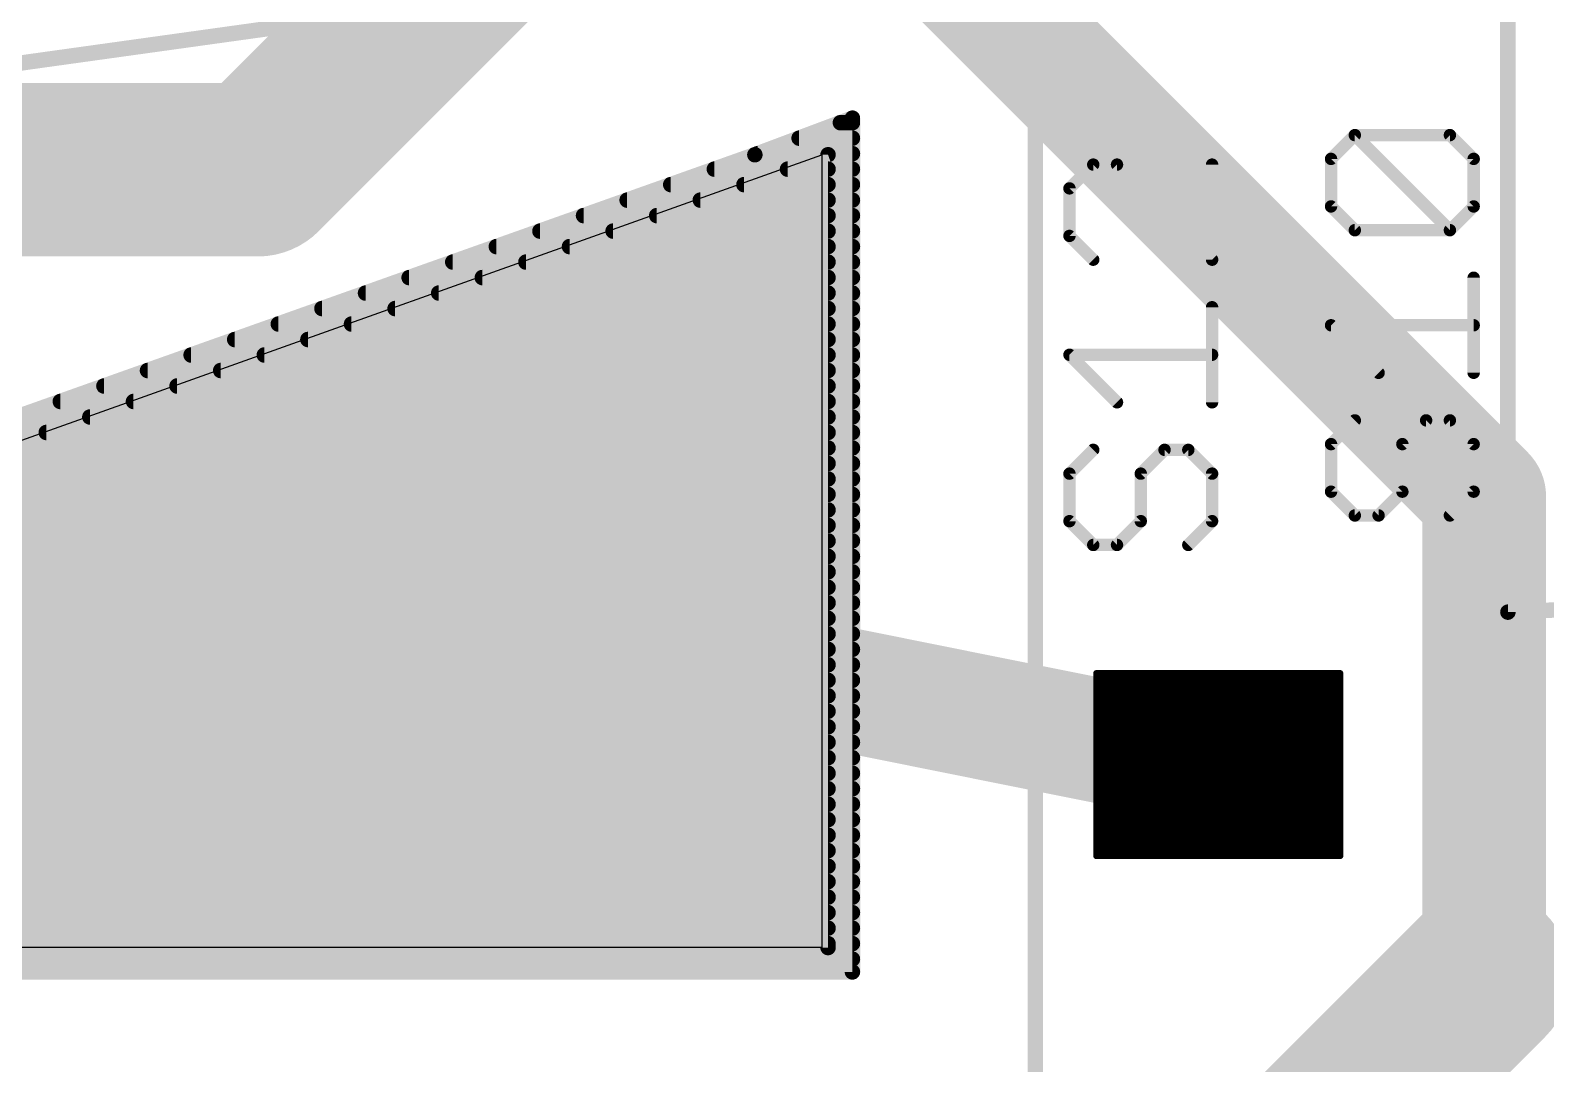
# Model space of a CAD drawing. Extents: x 0 to 82, y 0 to 110.
# Drawn here: x 31.26 to 43.68, y 40.42 to 48.9 of the extents above; entities that cross this region are included whole.
import ezdxf

# ---------------------------------------------------------------- set-up
doc = ezdxf.new("R2010")
doc.units = 0
for name, color, linetype in [('1', 22, 'CONTINUOUS'), ('16', 175, 'CONTINUOUS'), ('17', 82, 'CONTINUOUS'), ('18', 82, 'CONTINUOUS'), ('21', 253, 'CONTINUOUS'), ('25', 253, 'CONTINUOUS'), ('29', 253, 'CONTINUOUS'), ('30', 253, 'CONTINUOUS'), ('31', 253, 'CONTINUOUS')]:
    doc.layers.add(name, color=color, linetype=linetype)

# ---------------------------------------------------------------- blocks, each defined once
blk = doc.blocks.new('ROUNDP')
at = {"const_width": 0.5}
blk.add_lwpolyline([(0, -0.25, 1), (0, 0.25, 1), (0, -0.25)], format="xyb", dxfattribs=at)
blk = doc.blocks.new('RECT')
blk.add_solid([(-0.5, -0.5), (0.5, -0.5), (-0.5, 0.5), (0.5, 0.5)])
blk = doc.blocks.new('ROUNDV')
at = {"const_width": 0.5}
blk.add_lwpolyline([(0, -0.25, 1), (0, 0.25, 1), (0, -0.25)], format="xyb", dxfattribs=at)

msp = doc.modelspace()

# ---------------------------------------------------------------- linework, layer by layer
at = {"layer": '1'}
for p, q in [((20.8983, 41.8685), (37.75, 47.875)), ((37.75, 47.875), (37.75, 41.375)), ((37.75, 41.375), (20.9828, 41.375))]:
    msp.add_line(p, q, dxfattribs=at)
for points, const_width in [([(24.892, 42.164, 0.0825), (36.9, 44.475)], 1.016), ([(36.9882, 44.2368, 1), (36.8118, 44.7132)], 0.508), ([(40, 43.6375, 1), (40, 43.6125)], 0.025), ([(40.0125, 43.625, 1), (39.9875, 43.625)], 0.025), ([(42.0125, 43.625, 1), (41.9875, 43.625)], 0.025), ([(42, 43.6125, 1), (42, 43.6375)], 0.025), ([(40, 43.5875, 1), (40, 43.5625)], 0.025), ([(40, 43.5375, 1), (40, 43.5125)], 0.025), ([(40, 43.4875, 1), (40, 43.4625)], 0.025), ([(42, 43.5625, 1), (42, 43.5875)], 0.025), ([(42, 43.5125, 1), (42, 43.5375)], 0.025), ([(42, 43.4625, 1), (42, 43.4875)], 0.025), ([(40, 43.4375, 1), (40, 43.4125)], 0.025), ([(40, 43.3875, 1), (40, 43.3625)], 0.025), ([(42, 43.4125, 1), (42, 43.4375)], 0.025), ([(42, 43.3625, 1), (42, 43.3875)], 0.025), ([(40, 43.3375, 1), (40, 43.3125)], 0.025), ([(40, 43.2875, 1), (40, 43.2625)], 0.025), ([(40, 43.2375, 1), (40, 43.2125)], 0.025), ([(42, 43.3125, 1), (42, 43.3375)], 0.025), ([(42, 43.2625, 1), (42, 43.2875)], 0.025), ([(42, 43.2125, 1), (42, 43.2375)], 0.025), ([(40, 43.1875, 1), (40, 43.1625)], 0.025), ([(40, 43.1375, 1), (40, 43.1125)], 0.025), ([(42, 43.1625, 1), (42, 43.1875)], 0.025), ([(42, 43.1125, 1), (42, 43.1375)], 0.025), ([(40, 43.0875, 1), (40, 43.0625)], 0.025), ([(40, 43.0375, 1), (40, 43.0125)], 0.025), ([(40, 42.9875, 1), (40, 42.9625)], 0.025), ([(42, 43.0625, 1), (42, 43.0875)], 0.025), ([(42, 43.0125, 1), (42, 43.0375)], 0.025), ([(42, 42.9625, 1), (42, 42.9875)], 0.025), ([(40, 42.9375, 1), (40, 42.9125)], 0.025), ([(40, 42.8875, 1), (40, 42.8625)], 0.025), ([(42, 42.9125, 1), (42, 42.9375)], 0.025), ([(42, 42.8625, 1), (42, 42.8875)], 0.025), ([(40, 42.8375, 1), (40, 42.8125)], 0.025), ([(40, 42.7875, 1), (40, 42.7625)], 0.025), ([(40, 42.7375, 1), (40, 42.7125)], 0.025), ([(42, 42.8125, 1), (42, 42.8375)], 0.025), ([(42, 42.7625, 1), (42, 42.7875)], 0.025), ([(42, 42.7125, 1), (42, 42.7375)], 0.025), ([(40, 42.6875, 1), (40, 42.6625)], 0.025), ([(40, 42.6375, 1), (40, 42.6125)], 0.025), ([(42, 42.6625, 1), (42, 42.6875)], 0.025), ([(42, 42.6125, 1), (42, 42.6375)], 0.025), ([(40, 42.5875, 1), (40, 42.5625)], 0.025), ([(40, 42.5375, 1), (40, 42.5125)], 0.025), ([(40, 42.4875, 1), (40, 42.4625)], 0.025), ([(42, 42.5625, 1), (42, 42.5875)], 0.025), ([(42, 42.5125, 1), (42, 42.5375)], 0.025), ([(42, 42.4625, 1), (42, 42.4875)], 0.025), ([(40, 42.4375, 1), (40, 42.4125)], 0.025), ([(40, 42.3875, 1), (40, 42.3625)], 0.025), ([(42, 42.4125, 1), (42, 42.4375)], 0.025), ([(42, 42.3625, 1), (42, 42.3875)], 0.025), ([(40, 42.3375, 1), (40, 42.3125)], 0.025), ([(40, 42.2875, 1), (40, 42.2625)], 0.025), ([(40, 42.2375, 1), (40, 42.2125)], 0.025), ([(42, 42.3125, 1), (42, 42.3375)], 0.025), ([(42, 42.2625, 1), (42, 42.2875)], 0.025), ([(42, 42.2125, 1), (42, 42.2375)], 0.025), ([(40, 42.1875, 1), (40, 42.1625)], 0.025), ([(40, 42.1375, 1), (40, 42.1125)], 0.025), ([(40, 42.1375, 1), (40, 42.1125)], 0.025), ([(39.9875, 42.125, 1), (40.0125, 42.125)], 0.025), ([(41.9875, 42.125, 1), (42.0125, 42.125)], 0.025), ([(42, 42.1625, 1), (42, 42.1875)], 0.025), ([(42, 42.1125, 1), (42, 42.1375)], 0.025), ([(42, 42.1125, 1), (42, 42.1375)], 0.025), ([(43.4314, 40.8966, 1), (42.9286, 41.3994)], 0.7112)]:
    msp.add_lwpolyline(points, format="xyb", dxfattribs=dict(at, const_width=const_width))
for points, const_width in [([(42, 43.625), (40, 43.625)], 0.05), ([(40, 43.625), (40, 42.125)], 0.05), ([(42, 42.125), (42, 43.625)], 0.05), ([(40, 43.575), (42, 43.575)], 0.05), ([(40, 43.525), (42, 43.525)], 0.05), ([(40, 43.475), (42, 43.475)], 0.05), ([(40, 43.425), (42, 43.425)], 0.05), ([(40, 43.375), (42, 43.375)], 0.05), ([(40, 43.325), (42, 43.325)], 0.05), ([(40, 43.275), (42, 43.275)], 0.05), ([(40, 43.225), (42, 43.225)], 0.05), ([(40, 43.175), (42, 43.175)], 0.05), ([(40, 43.125), (42, 43.125)], 0.05), ([(40, 43.075), (42, 43.075)], 0.05), ([(40, 43.025), (42, 43.025)], 0.05), ([(40, 42.975), (42, 42.975)], 0.05), ([(40, 42.925), (42, 42.925)], 0.05), ([(40, 42.875), (42, 42.875)], 0.05), ([(40, 42.825), (42, 42.825)], 0.05), ([(40, 42.775), (42, 42.775)], 0.05), ([(40, 42.725), (42, 42.725)], 0.05), ([(40, 42.675), (42, 42.675)], 0.05), ([(40, 42.625), (42, 42.625)], 0.05), ([(40, 42.575), (42, 42.575)], 0.05), ([(40, 42.525), (42, 42.525)], 0.05), ([(40, 42.475), (42, 42.475)], 0.05), ([(40, 42.425), (42, 42.425)], 0.05), ([(40, 42.375), (42, 42.375)], 0.05), ([(40, 42.325), (42, 42.325)], 0.05), ([(40, 42.275), (42, 42.275)], 0.05), ([(40, 42.225), (42, 42.225)], 0.05), ([(40, 42.175), (42, 42.175)], 0.05), ([(40, 42.125), (42, 42.125)], 0.05), ([(40, 42.125), (42, 42.125)], 0.05), ([(41.625, 39.593), (43.18, 41.148)], 1.4224)]:
    msp.add_lwpolyline(points, dxfattribs=dict(at, const_width=const_width))
at = {"layer": '16'}
for points, const_width in [([(33.122, 47.752), (35.862, 50.492)], 1.4224), ([(43.18, 45.074), (37.762, 50.492)], 1.016), ([(41, 42.875), (11.684, 48.768)], 1.016), ([(27.94, 47.752), (33.122, 47.752)], 1.4224), ([(43.18, 41.656), (43.18, 45.074)], 1.016), ([(43.18, 41.148), (43.18, 41.656)], 1.016)]:
    msp.add_lwpolyline(points, dxfattribs=dict(at, const_width=const_width))
for points, const_width in [([(33.122, 47.3964, 1), (33.122, 48.1076)], 0.7112), ([(32.8706, 48.0034, 1), (33.3734, 47.5006)], 0.7112), ([(43.434, 45.074, 1), (42.926, 45.074)], 0.508), ([(43.0004, 44.8944, 1), (43.3596, 45.2536)], 0.508), ([(40.9499, 42.626, 1), (41.0501, 43.124)], 0.508), ([(43.434, 41.656, 1), (42.926, 41.656)], 0.508), ([(42.926, 41.656, 1), (43.434, 41.656)], 0.508), ([(42.926, 41.148, 1), (43.434, 41.148)], 0.508)]:
    msp.add_lwpolyline(points, format="xyb", dxfattribs=dict(at, const_width=const_width))
at = {"layer": '21', "const_width": 0.127}
for points in [[(43.375, 54.125), (43.375, 44.125)], [(39.5, 39.375), (39.5, 49.375)]]:
    msp.add_lwpolyline(points, dxfattribs=at)
at = {"layer": '21'}
for points, const_width in [([(39.5, 49.375, 0.1158), (18.2, 44.375)], 0.127), ([(43.375, 44.125, 0.1158), (64.675, 49.125)], 0.127), ([(43.375, 44.1568, 1), (43.375, 44.0932)], 0.0635), ([(43.3432, 44.125, 1), (43.4068, 44.125)], 0.0635)]:
    msp.add_lwpolyline(points, format="xyb", dxfattribs=dict(at, const_width=const_width))
at = {"layer": '25', "const_width": 0.1016}
for points in [[(41.9248, 47.8411), (42.1197, 48.036)], [(42.1197, 48.036), (42.8993, 48.036)], [(42.8993, 47.2564), (42.1197, 48.036)], [(42.8993, 48.036), (43.0942, 47.8411)], [(39.9747, 47.7942), (39.7798, 47.5993)], [(40.1696, 47.7942), (39.9747, 47.7942)], [(40.9492, 47.0146), (40.1696, 47.7942)], [(40.9492, 47.7942), (40.9492, 47.0146)], [(41.9248, 47.4513), (41.9248, 47.8411)], [(43.0942, 47.8411), (43.0942, 47.4513)], [(39.7798, 47.5993), (39.7798, 47.2095)], [(42.1197, 47.2564), (41.9248, 47.4513)], [(43.0942, 47.4513), (42.8993, 47.2564)], [(39.7798, 47.2095), (39.9747, 47.0146)], [(42.8993, 47.2564), (42.1197, 47.2564)], [(43.0942, 46.087), (43.0942, 46.8666)], [(40.9492, 45.8452), (40.9492, 46.6248)], [(42.3146, 46.087), (41.9248, 46.4768)], [(41.9248, 46.4768), (43.0942, 46.4768)], [(40.1696, 45.8452), (39.7798, 46.235)], [(39.7798, 46.235), (40.9492, 46.235)], [(42.1197, 45.6972), (41.9248, 45.5023)], [(42.5095, 45.5023), (42.7044, 45.6972)], [(42.7044, 45.6972), (42.8993, 45.6972)], [(42.8993, 45.6972), (43.0942, 45.5023)], [(39.9747, 45.4554), (39.7798, 45.2605)], [(40.3645, 45.2605), (40.5594, 45.4554)], [(40.5594, 45.4554), (40.7543, 45.4554)], [(40.7543, 45.4554), (40.9492, 45.2605)], [(41.9248, 45.5023), (41.9248, 45.1125)], [(42.5095, 45.1125), (42.5095, 45.5023)], [(43.0942, 45.5023), (43.0942, 45.1125)], [(39.7798, 45.2605), (39.7798, 44.8707)], [(40.3645, 44.8707), (40.3645, 45.2605)], [(40.9492, 45.2605), (40.9492, 44.8707)], [(41.9248, 45.1125), (42.1197, 44.9176)], [(42.3146, 44.9176), (42.5095, 45.1125)], [(43.0942, 45.1125), (42.8993, 44.9176)], [(39.7798, 44.8707), (39.9747, 44.6758)], [(40.1696, 44.6758), (40.3645, 44.8707)], [(40.9492, 44.8707), (40.7543, 44.6758)], [(42.1197, 44.9176), (42.3146, 44.9176)], [(39.9747, 44.6758), (40.1696, 44.6758)]]:
    msp.add_lwpolyline(points, dxfattribs=at)
at = {"layer": '25', "const_width": 0.0508}
for points in [[(42.1377, 48.054, 1), (42.1017, 48.018)], [(42.1197, 48.0614, 1), (42.1197, 48.0106)], [(42.1377, 48.018, 1), (42.1017, 48.054)], [(42.9173, 48.054, 1), (42.8813, 48.018)], [(42.8993, 48.0106, 1), (42.8993, 48.0614)], [(39.9747, 47.8196, 1), (39.9747, 47.7688)], [(39.9927, 47.7762, 1), (39.9567, 47.8122)], [(40.1876, 47.8122, 1), (40.1516, 47.7762)], [(40.1696, 47.7688, 1), (40.1696, 47.8196)], [(40.9746, 47.7942, 1), (40.9238, 47.7942)], [(41.9068, 47.8591, 1), (41.9428, 47.8231)], [(41.9502, 47.8411, 1), (41.8994, 47.8411)], [(43.1196, 47.8411, 1), (43.0688, 47.8411)], [(43.0762, 47.8231, 1), (43.1122, 47.8591)], [(39.7618, 47.6173, 1), (39.7978, 47.5813)], [(39.8052, 47.5993, 1), (39.7544, 47.5993)], [(41.9428, 47.4693, 1), (41.9068, 47.4333)], [(41.8994, 47.4513, 1), (41.9502, 47.4513)], [(43.0688, 47.4513, 1), (43.1196, 47.4513)], [(43.1122, 47.4333, 1), (43.0762, 47.4693)], [(39.7978, 47.2275, 1), (39.7618, 47.1915)], [(39.7544, 47.2095, 1), (39.8052, 47.2095)], [(42.1197, 47.2818, 1), (42.1197, 47.231)], [(42.1017, 47.2384, 1), (42.1377, 47.2744)], [(42.8813, 47.2744, 1), (42.9173, 47.2384)], [(42.8813, 47.2384, 1), (42.9173, 47.2744)], [(42.8993, 47.231, 1), (42.8993, 47.2818)], [(39.9567, 46.9966, 1), (39.9927, 47.0326)], [(40.9238, 47.0146, 1), (40.9746, 47.0146)], [(40.9312, 46.9966, 1), (40.9672, 47.0326)], [(43.1196, 46.8666, 1), (43.0688, 46.8666)], [(40.9746, 46.6248, 1), (40.9238, 46.6248)], [(41.9428, 46.4948, 1), (41.9068, 46.4588)], [(41.9248, 46.5022, 1), (41.9248, 46.4514)], [(43.0942, 46.4514, 1), (43.0942, 46.5022)], [(39.7978, 46.253, 1), (39.7618, 46.217)], [(39.7798, 46.2604, 1), (39.7798, 46.2096)], [(40.9492, 46.2096, 1), (40.9492, 46.2604)], [(42.2966, 46.069, 1), (42.3326, 46.105)], [(43.0688, 46.087, 1), (43.1196, 46.087)], [(40.1516, 45.8272, 1), (40.1876, 45.8632)], [(40.9238, 45.8452, 1), (40.9746, 45.8452)], [(42.1377, 45.6792, 1), (42.1017, 45.7152)], [(42.7044, 45.7226, 1), (42.7044, 45.6718)], [(42.7224, 45.6792, 1), (42.6864, 45.7152)], [(42.9173, 45.7152, 1), (42.8813, 45.6792)], [(42.8993, 45.6718, 1), (42.8993, 45.7226)], [(39.9927, 45.4374, 1), (39.9567, 45.4734)], [(40.5594, 45.4808, 1), (40.5594, 45.43)], [(40.5774, 45.4374, 1), (40.5414, 45.4734)], [(40.7723, 45.4734, 1), (40.7363, 45.4374)], [(40.7543, 45.43, 1), (40.7543, 45.4808)], [(41.9068, 45.5203, 1), (41.9428, 45.4843)], [(41.9502, 45.5023, 1), (41.8994, 45.5023)], [(42.4915, 45.5203, 1), (42.5275, 45.4843)], [(42.5349, 45.5023, 1), (42.4841, 45.5023)], [(43.1196, 45.5023, 1), (43.0688, 45.5023)], [(43.0762, 45.4843, 1), (43.1122, 45.5203)], [(39.7618, 45.2785, 1), (39.7978, 45.2425)], [(39.8052, 45.2605, 1), (39.7544, 45.2605)], [(40.3465, 45.2785, 1), (40.3825, 45.2425)], [(40.3899, 45.2605, 1), (40.3391, 45.2605)], [(40.9746, 45.2605, 1), (40.9238, 45.2605)], [(40.9312, 45.2425, 1), (40.9672, 45.2785)], [(41.9428, 45.1305, 1), (41.9068, 45.0945)], [(41.8994, 45.1125, 1), (41.9502, 45.1125)], [(42.4841, 45.1125, 1), (42.5349, 45.1125)], [(42.5275, 45.0945, 1), (42.4915, 45.1305)], [(43.0688, 45.1125, 1), (43.1196, 45.1125)], [(43.1122, 45.0945, 1), (43.0762, 45.1305)], [(39.7978, 44.8887, 1), (39.7618, 44.8527)], [(39.7544, 44.8707, 1), (39.8052, 44.8707)], [(40.3391, 44.8707, 1), (40.3899, 44.8707)], [(40.3825, 44.8527, 1), (40.3465, 44.8887)], [(40.9238, 44.8707, 1), (40.9746, 44.8707)], [(40.9672, 44.8527, 1), (40.9312, 44.8887)], [(42.1197, 44.943, 1), (42.1197, 44.8922)], [(42.1017, 44.8996, 1), (42.1377, 44.9356)], [(42.2966, 44.9356, 1), (42.3326, 44.8996)], [(42.3146, 44.8922, 1), (42.3146, 44.943)], [(42.8813, 44.9356, 1), (42.9173, 44.8996)], [(39.9747, 44.7012, 1), (39.9747, 44.6504)], [(39.9567, 44.6578, 1), (39.9927, 44.6938)], [(40.1516, 44.6938, 1), (40.1876, 44.6578)], [(40.1696, 44.6504, 1), (40.1696, 44.7012)], [(40.7363, 44.6938, 1), (40.7723, 44.6578)]]:
    msp.add_lwpolyline(points, format="xyb", dxfattribs=at)
at = {"layer": '29', "const_width": 0.127}
for points in [[(38, 48.175), (37.2, 47.875)], [(38, 41.175), (38, 48.175)], [(37.9013, 48.138), (38, 48.138)], [(37.5627, 48.011), (38, 48.011)], [(37.2, 47.875), (18.9, 41.375)], [(37.224, 47.884), (38, 47.884)], [(36.8678, 47.757), (38, 47.757)], [(36.5102, 47.63), (38, 47.63)], [(36.1527, 47.503), (38, 47.503)], [(35.7951, 47.376), (38, 47.376)], [(35.4376, 47.249), (38, 47.249)], [(35.08, 47.122), (38, 47.122)], [(34.7225, 46.995), (38, 46.995)], [(34.3649, 46.868), (38, 46.868)], [(34.0074, 46.741), (38, 46.741)], [(33.6498, 46.614), (38, 46.614)], [(33.2922, 46.487), (38, 46.487)], [(32.9347, 46.36), (38, 46.36)], [(32.5771, 46.233), (38, 46.233)], [(32.2196, 46.106), (38, 46.106)], [(31.862, 45.979), (38, 45.979)], [(31.5045, 45.852), (38, 45.852)], [(31.1469, 45.725), (38, 45.725)], [(30.7894, 45.598), (38, 45.598)], [(30.4318, 45.471), (38, 45.471)], [(30.0743, 45.344), (38, 45.344)], [(29.7167, 45.217), (38, 45.217)], [(29.3592, 45.09), (38, 45.09)], [(29.0016, 44.963), (38, 44.963)], [(28.644, 44.836), (38, 44.836)], [(28.2865, 44.709), (38, 44.709)], [(27.9289, 44.582), (38, 44.582)], [(27.5714, 44.455), (38, 44.455)], [(27.2138, 44.328), (38, 44.328)], [(26.8563, 44.201), (38, 44.201)], [(26.4987, 44.074), (38, 44.074)], [(26.1412, 43.947), (38, 43.947)], [(25.7836, 43.82), (38, 43.82)], [(25.4261, 43.693), (38, 43.693)], [(25.0685, 43.566), (38, 43.566)], [(24.711, 43.439), (38, 43.439)], [(24.3534, 43.312), (38, 43.312)], [(23.9958, 43.185), (38, 43.185)], [(23.6383, 43.058), (38, 43.058)], [(23.2807, 42.931), (38, 42.931)], [(22.9232, 42.804), (38, 42.804)], [(22.5656, 42.677), (38, 42.677)], [(22.2081, 42.55), (38, 42.55)], [(21.8505, 42.423), (38, 42.423)], [(21.493, 42.296), (38, 42.296)], [(21.1354, 42.169), (38, 42.169)], [(20.7779, 42.042), (38, 42.042)], [(20.4203, 41.915), (38, 41.915)], [(20.0628, 41.788), (38, 41.788)], [(19.7052, 41.661), (38, 41.661)], [(19.3476, 41.534), (38, 41.534)], [(18.9901, 41.407), (38, 41.407)], [(18.615, 41.28), (38, 41.28)], [(18.3, 41.175), (38, 41.175)]]:
    msp.add_lwpolyline(points, dxfattribs=at)
at = {"layer": '29', "const_width": 0.0635}
for points in [[(38.0318, 48.175, 1), (37.9682, 48.175)], [(38.0111, 48.1453, 1), (37.9889, 48.2047)], [(37.9013, 48.1698, 1), (37.9013, 48.1063)], [(38, 48.1063, 1), (38, 48.1698)], [(37.5627, 48.0428, 1), (37.5627, 47.9793)], [(38, 47.9793, 1), (38, 48.0428)], [(37.1889, 47.9047, 1), (37.2111, 47.8453)], [(37.2106, 47.8451, 1), (37.1894, 47.9049)], [(37.224, 47.9158, 1), (37.224, 47.8522)], [(38, 47.8522, 1), (38, 47.9158)], [(36.8678, 47.7888, 1), (36.8678, 47.7253)], [(38, 47.7253, 1), (38, 47.7888)], [(36.5102, 47.6618, 1), (36.5102, 47.5983)], [(38, 47.5983, 1), (38, 47.6618)], [(36.1527, 47.5348, 1), (36.1527, 47.4712)], [(38, 47.4712, 1), (38, 47.5348)], [(35.7951, 47.4078, 1), (35.7951, 47.3443)], [(38, 47.3443, 1), (38, 47.4078)], [(35.4376, 47.2808, 1), (35.4376, 47.2172)], [(38, 47.2172, 1), (38, 47.2808)], [(35.08, 47.1538, 1), (35.08, 47.0902)], [(38, 47.0902, 1), (38, 47.1538)], [(34.7225, 47.0268, 1), (34.7225, 46.9633)], [(38, 46.9633, 1), (38, 47.0268)], [(34.3649, 46.8998, 1), (34.3649, 46.8362)], [(38, 46.8362, 1), (38, 46.8998)], [(34.0074, 46.7728, 1), (34.0074, 46.7092)], [(38, 46.7092, 1), (38, 46.7728)], [(33.6498, 46.6458, 1), (33.6498, 46.5823)], [(38, 46.5823, 1), (38, 46.6458)], [(33.2922, 46.5188, 1), (33.2922, 46.4552)], [(38, 46.4552, 1), (38, 46.5188)], [(32.9347, 46.3918, 1), (32.9347, 46.3282)], [(38, 46.3282, 1), (38, 46.3918)], [(32.5771, 46.2648, 1), (32.5771, 46.2013)], [(38, 46.2013, 1), (38, 46.2648)], [(32.2196, 46.1378, 1), (32.2196, 46.0742)], [(38, 46.0742, 1), (38, 46.1378)], [(31.862, 46.0108, 1), (31.862, 45.9472)], [(38, 45.9472, 1), (38, 46.0108)], [(31.5045, 45.8838, 1), (31.5045, 45.8203)], [(38, 45.8203, 1), (38, 45.8838)], [(38, 45.6932, 1), (38, 45.7568)], [(38, 45.5662, 1), (38, 45.6298)], [(38, 45.4393, 1), (38, 45.5028)], [(38, 45.3122, 1), (38, 45.3758)], [(38, 45.1852, 1), (38, 45.2488)], [(38, 45.0583, 1), (38, 45.1218)], [(38, 44.9312, 1), (38, 44.9948)], [(38, 44.8043, 1), (38, 44.8678)], [(38, 44.6773, 1), (38, 44.7408)], [(38, 44.5502, 1), (38, 44.6138)], [(38, 44.4233, 1), (38, 44.4868)], [(38, 44.2963, 1), (38, 44.3598)], [(38, 44.1692, 1), (38, 44.2328)], [(38, 44.0423, 1), (38, 44.1058)], [(38, 43.9153, 1), (38, 43.9788)], [(38, 43.7882, 1), (38, 43.8518)], [(38, 43.6613, 1), (38, 43.7248)], [(38, 43.5343, 1), (38, 43.5978)], [(38, 43.4072, 1), (38, 43.4708)], [(38, 43.2803, 1), (38, 43.3438)], [(38, 43.1532, 1), (38, 43.2168)], [(38, 43.0262, 1), (38, 43.0898)], [(38, 42.8993, 1), (38, 42.9628)], [(38, 42.7722, 1), (38, 42.8358)], [(38, 42.6452, 1), (38, 42.7088)], [(38, 42.5183, 1), (38, 42.5818)], [(38, 42.3912, 1), (38, 42.4548)], [(38, 42.2642, 1), (38, 42.3278)], [(38, 42.1373, 1), (38, 42.2008)], [(38, 42.0102, 1), (38, 42.0738)], [(38, 41.8832, 1), (38, 41.9468)], [(38, 41.7563, 1), (38, 41.8198)], [(38, 41.6292, 1), (38, 41.6928)], [(38, 41.5022, 1), (38, 41.5658)], [(38, 41.3753, 1), (38, 41.4388)], [(38, 41.2482, 1), (38, 41.3118)], [(37.9682, 41.175, 1), (38.0318, 41.175)], [(38, 41.1433, 1), (38, 41.2068)]]:
    msp.add_lwpolyline(points, format="xyb", dxfattribs=at)
at = {"layer": '31', "const_width": 0.127}
for points in [[(37.8, 47.875), (19.5, 41.375)], [(37.8, 41.375), (37.8, 47.875)], [(37.4678, 47.757), (37.8, 47.757)], [(37.1102, 47.63), (37.8, 47.63)], [(36.7527, 47.503), (37.8, 47.503)], [(36.3951, 47.376), (37.8, 47.376)], [(36.0376, 47.249), (37.8, 47.249)], [(35.68, 47.122), (37.8, 47.122)], [(35.3225, 46.995), (37.8, 46.995)], [(34.9649, 46.868), (37.8, 46.868)], [(34.6074, 46.741), (37.8, 46.741)], [(34.2498, 46.614), (37.8, 46.614)], [(33.8922, 46.487), (37.8, 46.487)], [(33.5347, 46.36), (37.8, 46.36)], [(33.1771, 46.233), (37.8, 46.233)], [(32.8196, 46.106), (37.8, 46.106)], [(32.462, 45.979), (37.8, 45.979)], [(32.1045, 45.852), (37.8, 45.852)], [(31.7469, 45.725), (37.8, 45.725)], [(31.3894, 45.598), (37.8, 45.598)], [(31.0318, 45.471), (37.8, 45.471)], [(30.6743, 45.344), (37.8, 45.344)], [(30.3167, 45.217), (37.8, 45.217)], [(29.9592, 45.09), (37.8, 45.09)], [(29.6016, 44.963), (37.8, 44.963)], [(29.244, 44.836), (37.8, 44.836)], [(28.8865, 44.709), (37.8, 44.709)], [(28.5289, 44.582), (37.8, 44.582)], [(28.1714, 44.455), (37.8, 44.455)], [(27.8138, 44.328), (37.8, 44.328)], [(27.4563, 44.201), (37.8, 44.201)], [(27.0987, 44.074), (37.8, 44.074)], [(26.7412, 43.947), (37.8, 43.947)], [(26.3836, 43.82), (37.8, 43.82)], [(26.0261, 43.693), (37.8, 43.693)], [(25.6685, 43.566), (37.8, 43.566)], [(25.311, 43.439), (37.8, 43.439)], [(24.9534, 43.312), (37.8, 43.312)], [(24.5958, 43.185), (37.8, 43.185)], [(24.2383, 43.058), (37.8, 43.058)], [(23.8807, 42.931), (37.8, 42.931)], [(23.5232, 42.804), (37.8, 42.804)], [(23.1656, 42.677), (37.8, 42.677)], [(22.8081, 42.55), (37.8, 42.55)], [(22.4505, 42.423), (37.8, 42.423)], [(22.093, 42.296), (37.8, 42.296)], [(21.7354, 42.169), (37.8, 42.169)], [(21.3779, 42.042), (37.8, 42.042)], [(21.0203, 41.915), (37.8, 41.915)], [(20.6628, 41.788), (37.8, 41.788)], [(20.3052, 41.661), (37.8, 41.661)], [(19.9476, 41.534), (37.8, 41.534)], [(19.5, 41.375), (37.8, 41.375)], [(19.5901, 41.407), (37.8, 41.407)]]:
    msp.add_lwpolyline(points, dxfattribs=at)
at = {"layer": '31', "const_width": 0.0635}
for points in [[(37.8318, 47.875, 1), (37.7683, 47.875)], [(37.8106, 47.8451, 1), (37.7894, 47.9049)], [(37.4678, 47.7888, 1), (37.4678, 47.7253)], [(37.8, 47.7253, 1), (37.8, 47.7888)], [(37.1102, 47.6618, 1), (37.1102, 47.5983)], [(37.8, 47.5983, 1), (37.8, 47.6618)], [(36.7527, 47.5348, 1), (36.7527, 47.4712)], [(37.8, 47.4712, 1), (37.8, 47.5348)], [(36.3951, 47.4078, 1), (36.3951, 47.3443)], [(37.8, 47.3443, 1), (37.8, 47.4078)], [(36.0376, 47.2808, 1), (36.0376, 47.2172)], [(37.8, 47.2172, 1), (37.8, 47.2808)], [(35.68, 47.1538, 1), (35.68, 47.0902)], [(37.8, 47.0902, 1), (37.8, 47.1538)], [(35.3225, 47.0268, 1), (35.3225, 46.9633)], [(37.8, 46.9633, 1), (37.8, 47.0268)], [(34.9649, 46.8998, 1), (34.9649, 46.8362)], [(37.8, 46.8362, 1), (37.8, 46.8998)], [(34.6074, 46.7728, 1), (34.6074, 46.7092)], [(37.8, 46.7092, 1), (37.8, 46.7728)], [(34.2498, 46.6458, 1), (34.2498, 46.5823)], [(37.8, 46.5823, 1), (37.8, 46.6458)], [(33.8922, 46.5188, 1), (33.8922, 46.4552)], [(37.8, 46.4552, 1), (37.8, 46.5188)], [(33.5347, 46.3918, 1), (33.5347, 46.3282)], [(37.8, 46.3282, 1), (37.8, 46.3918)], [(33.1771, 46.2648, 1), (33.1771, 46.2013)], [(37.8, 46.2013, 1), (37.8, 46.2648)], [(32.8196, 46.1378, 1), (32.8196, 46.0742)], [(37.8, 46.0742, 1), (37.8, 46.1378)], [(32.462, 46.0108, 1), (32.462, 45.9472)], [(37.8, 45.9472, 1), (37.8, 46.0108)], [(32.1045, 45.8838, 1), (32.1045, 45.8203)], [(37.8, 45.8203, 1), (37.8, 45.8838)], [(31.7469, 45.7568, 1), (31.7469, 45.6932)], [(37.8, 45.6932, 1), (37.8, 45.7568)], [(31.3894, 45.6298, 1), (31.3894, 45.5662)], [(37.8, 45.5662, 1), (37.8, 45.6298)], [(37.8, 45.4393, 1), (37.8, 45.5028)], [(37.8, 45.3122, 1), (37.8, 45.3758)], [(37.8, 45.1852, 1), (37.8, 45.2488)], [(37.8, 45.0583, 1), (37.8, 45.1218)], [(37.8, 44.9312, 1), (37.8, 44.9948)], [(37.8, 44.8043, 1), (37.8, 44.8678)], [(37.8, 44.6773, 1), (37.8, 44.7408)], [(37.8, 44.5502, 1), (37.8, 44.6138)], [(37.8, 44.4233, 1), (37.8, 44.4868)], [(37.8, 44.2963, 1), (37.8, 44.3598)], [(37.8, 44.1692, 1), (37.8, 44.2328)], [(37.8, 44.0423, 1), (37.8, 44.1058)], [(37.8, 43.9153, 1), (37.8, 43.9788)], [(37.8, 43.7882, 1), (37.8, 43.8518)], [(37.8, 43.6613, 1), (37.8, 43.7248)], [(37.8, 43.5343, 1), (37.8, 43.5978)], [(37.8, 43.4072, 1), (37.8, 43.4708)], [(37.8, 43.2803, 1), (37.8, 43.3438)], [(37.8, 43.1532, 1), (37.8, 43.2168)], [(37.8, 43.0262, 1), (37.8, 43.0898)], [(37.8, 42.8993, 1), (37.8, 42.9628)], [(37.8, 42.7722, 1), (37.8, 42.8358)], [(37.8, 42.6452, 1), (37.8, 42.7088)], [(37.8, 42.5183, 1), (37.8, 42.5818)], [(37.8, 42.3912, 1), (37.8, 42.4548)], [(37.8, 42.2642, 1), (37.8, 42.3278)], [(37.8, 42.1373, 1), (37.8, 42.2008)], [(37.8, 42.0102, 1), (37.8, 42.0738)], [(37.8, 41.8832, 1), (37.8, 41.9468)], [(37.8, 41.7563, 1), (37.8, 41.8198)], [(37.8, 41.6292, 1), (37.8, 41.6928)], [(37.8, 41.5022, 1), (37.8, 41.5658)], [(37.7683, 41.375, 1), (37.8318, 41.375)], [(37.8, 41.3753, 1), (37.8, 41.4388)], [(37.8, 41.3432, 1), (37.8, 41.4068)]]:
    msp.add_lwpolyline(points, format="xyb", dxfattribs=at)

# ---------------------------------------------------------------- block references
at = {"layer": '1', "xscale": 1.5, "yscale": 1.5}
msp.add_blockref('RECT', (36.9, 44.475), dxfattribs=at)
at = {"layer": '17', "xscale": 1.308, "yscale": 1.308}
msp.add_blockref('ROUNDP', (41, 42.875), dxfattribs=at)
msp.add_blockref('ROUNDP', (41, 42.875), dxfattribs=at)
at = {"layer": '18', "xscale": 1.0064, "yscale": 1.0064}
msp.add_blockref('ROUNDV', (43.18, 41.148), dxfattribs=at)
msp.add_blockref('ROUNDV', (43.18, 41.148), dxfattribs=at)
at = {"layer": '29'}
for name, p, xscale, yscale in [('RECT', (36.9, 44.475), 1.7032, 1.7032), ('ROUNDP', (41, 42.875), 1.5112, 1.5112), ('ROUNDV', (43.18, 41.148), 1.2096, 1.2096)]:
    msp.add_blockref(name, p, dxfattribs=dict(at, xscale=xscale, yscale=yscale))
at = {"layer": '30'}
for name, p, xscale, yscale in [('ROUNDP', (41, 42.875), 1.5112, 1.5112), ('ROUNDV', (43.18, 41.148), 1.2096, 1.2096)]:
    msp.add_blockref(name, p, dxfattribs=dict(at, xscale=xscale, yscale=yscale))
at = {"layer": '31', "xscale": 1.5, "yscale": 1.5}
msp.add_blockref('RECT', (36.9, 44.475), dxfattribs=at)

doc.saveas('drawing.dxf')
